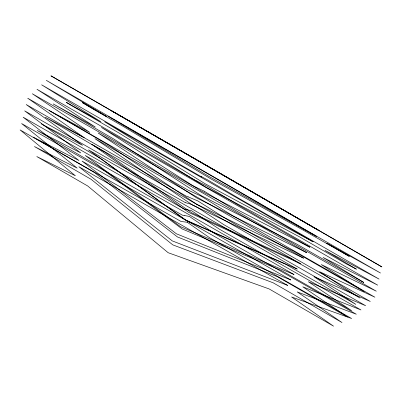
<?xml version="1.0" encoding="UTF-8"?>
<svg xmlns="http://www.w3.org/2000/svg" width="402" height="402" viewBox="0 0 402 402"><rect width="100%" height="100%" fill="white"/><g stroke="black" fill="none" stroke-linecap="round" stroke-linejoin="round"><path stroke-width="0.6" d="M187.226 222.256L181.086 221.502L20.1 129.926L75.36 175.749L36.788 156.559L87.686 185.975L168.167 252.717L269.064 288.902L333.554 326.173L291.611 296.988L351.629 318.51L209.427 237.622L187.226 222.256M184.478 215.552L182.518 215.221L21.623 123.56L77.154 168.121L34.446 146.544L91.088 179.302L172.79 244.868L273.179 282.812L342.022 322.555L297.214 291.897L356.308 314.228L214.226 233.286L189.332 216.392L184.478 215.552M185.056 209.186L183.945 208.95L23.145 117.208L78.943 160.509L33.265 137.117L94.51 172.589L177.458 236.954L277.32 276.682L347.439 317.007L302.801 286.817L360.976 309.957L219.015 228.959L191.613 210.754L185.056 209.186M185.518 202.729L24.668 110.862L80.732 152.906L37.24 130.489L97.957 165.825L182.166 228.969L281.485 270.506L351.629 310.691L308.374 281.752L365.634 305.701L223.788 224.648L211.191 216.402C202.94 211.336 195.246 204.583 185.518 202.729M188.111 196.844L186.794 196.442L26.185 104.53L82.516 145.318L41.215 123.856L101.43 159.016L186.915 220.914L285.681 264.29L355.825 304.364L313.932 276.702L370.277 301.45L228.552 220.341L197.89 200.975L188.111 196.844M287.626 285.385L172.242 240.893L78.867 166.719L287.626 285.385M290.807 279.943L176.357 233.773L82.083 161.112L290.807 279.943M293.983 274.496L180.478 226.648L85.299 155.499L293.983 274.496M297.163 269.049L184.603 219.517L88.515 149.886L297.163 269.049M201.025 196.081L188.211 190.206L27.698 98.209L84.299 137.745L45.2 117.213L104.927 152.157L191.709 212.784L289.907 258.034L360.021 298.033L319.474 271.662L374.915 297.209L233.306 216.05L201.025 196.081M300.344 263.596L188.729 212.387L91.736 144.268L300.344 263.596M303.525 258.144L192.854 205.251L94.952 138.65L303.525 258.144M204.166 191.186L192.447 185.543L192.689 185.799L32.326 93.756L89.797 132.409L49.185 110.565L109.48 145.645L196.573 204.221L293.128 250.943L364.222 291.696L321.304 264.581L376.302 291.194L235.18 210.191L204.166 191.186M363.725 282.44L296.334 243.883L201.397 195.724L114.012 139.162L53.175 103.912L95.309 127.057L36.964 89.289L197.171 181.382L196.658 180.91L207.311 186.287L237.059 204.311L377.694 285.154L323.138 257.481L363.725 282.44M306.711 252.687L196.985 198.111L98.178 133.027L306.711 252.687M309.897 247.23L201.116 190.965L101.399 127.404L309.897 247.23M356.323 269.134L346.434 263.953L299.525 236.853L206.181 187.297L118.525 132.71L70.737 105.123L66.305 102.334L100.832 121.69L41.612 84.812L201.668 176.955L200.844 176.302L207.723 179.945L238.944 198.417L379.091 279.099L324.977 250.366L356.323 269.134M313.083 241.773L205.246 183.82L104.626 121.781L313.083 241.773M349.197 256.325L302.706 229.854L210.934 178.93L123.017 126.283L93.55 109.324L82.46 102.661L106.369 116.314L46.275 80.325L380.493 273.023L326.821 243.24L349.197 256.325M316.273 236.311L209.382 176.669L107.852 116.153L316.273 236.311M215.648 170.629L50.943 75.827L381.9 266.923L215.648 170.629M213.522 169.513L111.078 110.52L319.459 230.843L213.522 169.513"/></g></svg>
